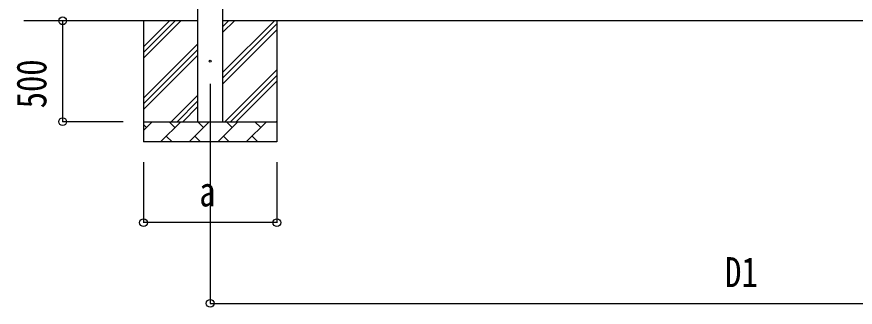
# Model space of a CAD drawing. Units: millimetres, scale not verified. Extents: x -18922 to 18922, y -13365 to 13365.
# Drawn here: x -16695 to -12545, y -2585 to -1145 of the extents above; entities that cross this region are included whole.
import ezdxf
from ezdxf.enums import TextEntityAlignment as Align

# ---------------------------------------------------------------- set-up
doc = ezdxf.new("R2010")
doc.units = ezdxf.units.MM
doc.header["$LTSCALE"] = 50
for name, color, linetype in [('0-4_YKK_12', 2, 'Continuous'), ('0-5_YKK_13', 4, 'Continuous'), ('0-6_YKK_A1', 4, 'Continuous'), ('0-7_YKK_D', 6, 'Continuous')]:
    doc.layers.add(name, color=color, linetype=linetype)
doc.styles.add('ＭＳ ゴシック', font='')
doc.styles.get('ＭＳ ゴシック').set_extended_font_data('MS Gothic')

msp = doc.modelspace()

# ---------------------------------------------------------------- linework, layer by layer
at = {"layer": '0-4_YKK_12'}
msp.add_line((-15737.41, -1477.17), (-15737.41, -1977.17), dxfattribs=at)
at = {"layer": '0-5_YKK_13'}
msp.add_circle((-15737.41, -1365.5), 4.5, dxfattribs=at)
at = {"layer": '0-6_YKK_A1'}
for p, q in [((-15799.91, 1134.5), (-15799.91, -1665.5)), ((-15674.91, -1665.5), (-15674.91, 1134.5)), ((-15799.91, -1165.5), (-16659.41, -1165.5)), ((-16067.41, -1165.5), (-16067.41, -1765.5)), ((-16067.41, -1350.55), (-15882.36, -1165.5)), ((-16067.41, -1322.27), (-15910.64, -1165.5)), ((-16067.41, -1293.98), (-15938.93, -1165.5)), ((-10463.41, -1165.5), (-15674.91, -1165.5)), ((-15674.91, -1420.6), (-15419.81, -1165.5)), ((-15674.91, -1222.61), (-15617.8, -1165.5)), ((-15674.91, -1194.32), (-15646.09, -1165.5)), ((-15674.91, -1448.88), (-15407.41, -1181.38)), ((-15407.41, -1165.5), (-15407.41, -1765.5)), ((-15674.91, -1477.17), (-15407.41, -1209.67)), ((-16067.41, -1548.54), (-15799.91, -1281.04)), ((-16067.41, -1576.82), (-15799.91, -1309.32)), ((-16067.41, -1605.11), (-15799.91, -1337.61)), ((-15665.25, -1665.5), (-15407.41, -1407.66)), ((-15636.97, -1665.5), (-15407.41, -1435.94)), ((-15608.69, -1665.5), (-15407.41, -1464.23)), ((-15929.81, -1665.5), (-15799.91, -1535.6)), ((-15901.53, -1665.5), (-15799.91, -1563.88)), ((-15873.24, -1665.5), (-15799.91, -1592.17)), ((-16067.41, -1665.5), (-15407.41, -1665.5)), ((-16067.41, -1708.39), (-16024.52, -1665.5)), ((-16053.07, -1694.05), (-16067.41, -1679.71)), ((-15983.1, -1765.5), (-15883.1, -1665.5)), ((-15911.65, -1694.05), (-15940.2, -1665.5)), ((-15841.67, -1765.5), (-15741.67, -1665.5)), ((-15770.23, -1694.05), (-15798.78, -1665.5)), ((-15700.25, -1765.5), (-15600.25, -1665.5)), ((-15628.81, -1694.05), (-15657.36, -1665.5)), ((-15558.83, -1765.5), (-15458.83, -1665.5)), ((-15487.39, -1694.05), (-15515.94, -1665.5)), ((-15410.7, -1665.5), (-15407.41, -1662.22)), ((-15954.54, -1736.95), (-15925.99, -1765.5)), ((-15813.12, -1736.95), (-15784.57, -1765.5)), ((-15671.7, -1736.95), (-15643.15, -1765.5)), ((-15530.28, -1736.95), (-15501.73, -1765.5)), ((-15407.41, -1765.5), (-16067.41, -1765.5))]:
    msp.add_line(p, q, dxfattribs=at)
at = {"layer": '0-7_YKK_D'}
for p, q in [((-16167.41, -1165.5), (-16468.41, -1165.5)), ((-16467.41, -1665.5), (-16467.41, -1165.5)), ((-16167.41, -1665.5), (-16468.41, -1665.5)), ((-16067.41, -1865.5), (-16067.41, -2166.5)), ((-15737.41, -1865.5), (-15737.41, -2566.5)), ((-15407.41, -1865.5), (-15407.41, -2166.5)), ((-15407.41, -2165.5), (-16067.41, -2165.5)), ((-15737.41, -2565.5), (-10403.41, -2565.5))]:
    msp.add_line(p, q, dxfattribs=at)
for centre in [(-16467.41, -1165.5), (-16467.41, -1665.5), (-16067.41, -2165.5), (-15407.41, -2165.5), (-15737.41, -2565.5)]:
    msp.add_circle(centre, 19.12, dxfattribs=at)

# ---------------------------------------------------------------- texts
at = {"layer": '0-7_YKK_D', "style": 'ＭＳ ゴシック', "width": 0.8}
msp.add_text('500', height=148.5, rotation=90, dxfattribs=at).set_placement((-16503.41, -1599.1), align=Align.BOTTOM_LEFT)
for s, p in [('a', (-15791.41, -2129.5)), ('D1', (-13189.21, -2529.5))]:
    msp.add_text(s, height=148.5, dxfattribs=at).set_placement(p, align=Align.BOTTOM_LEFT)

doc.saveas('drawing.dxf')
